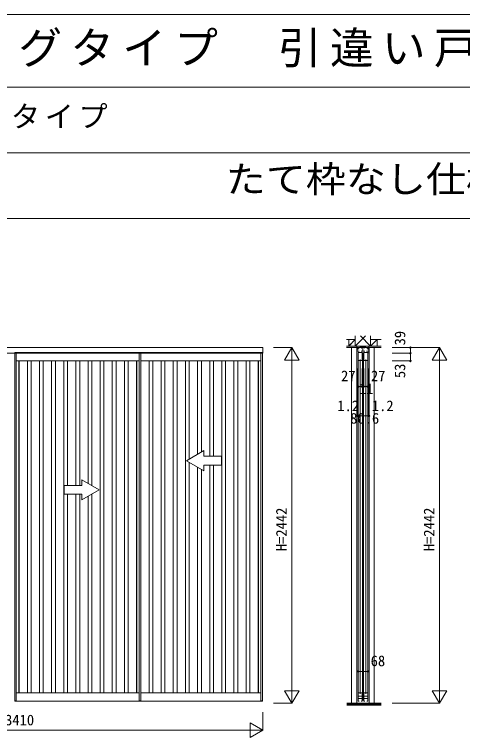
# Model space of a CAD drawing. Units: millimetres, scale not verified. Extents: x -21040 to 6475, y -14850 to 5150.
# Drawn here: x -2627 to 452, y 186 to 5150 of the extents above; entities that cross this region are included whole.
import ezdxf
from ezdxf.enums import TextEntityAlignment as Align

# ---------------------------------------------------------------- set-up
doc = ezdxf.new("R2010")
doc.units = ezdxf.units.MM
doc.header["$LTSCALE"] = 50
doc.layers.add('0-0_0', color=7, linetype='Continuous')
for name, color, linetype, lineweight in [('0-1_YKK_F1', 7, 'Continuous', 9), ('0-2_YKK_N1', 2, 'Continuous', 9), ('0-3_YKK_Z1', 7, 'Continuous', 9), ('0-4_YKK_A1', 4, 'Continuous', 9), ('0-6_YKK_C1', 4, 'Continuous', 9)]:
    doc.layers.add(name, color=color, linetype=linetype, lineweight=lineweight)
doc.styles.add('ＭＳ ゴシック', font='')
doc.styles.get('ＭＳ ゴシック').set_extended_font_data('MS Gothic')

msp = doc.modelspace()

# ---------------------------------------------------------------- linework, layer by layer
at = {"layer": '0-1_YKK_F1'}
for p, q in [((-21025, 5150), (6475, 5150)), ((-21025, 4650), (5975, 4650)), ((-21025, 4200), (5975, 4200)), ((-21025, 3750), (5975, 3750))]:
    msp.add_line(p, q, dxfattribs=at)
at = {"layer": '0-2_YKK_N1'}
for p, q in [((-846, 2863.5), (-721, 2863.5)), ((-721, 421.5), (-721, 2863.5)), ((-31, 2863.5), (294, 2863.5)), ((94, 2824.5), (94, 2863.5)), ((-31, 2824.5), (94, 2824.5)), ((94, 2824.5), (94, 2771.5)), ((-771, 2776.9), (-671, 2776.9)), ((-31, 2771.5), (94, 2771.5)), ((244, 2776.9), (344, 2776.9)), ((-273.69, 2395.5), (-273.69, 2720.5)), ((-272.49, 2395.5), (-272.49, 2720.5)), ((-264.69, 2720.5), (-264.69, 2595)), ((-237.69, 2720.5), (-237.69, 2595)), ((-226.69, 2720.5), (-226.69, 2595)), ((-199.69, 2720.5), (-199.69, 2595)), ((-191.89, 2395.5), (-191.89, 2720.5)), ((-190.69, 2395.5), (-190.69, 2720.5)), ((-264.69, 2595.5), (-237.69, 2595.5)), ((-237.69, 2595.5), (-226.69, 2595.5)), ((-226.69, 2595.5), (-199.69, 2595.5)), ((-272.49, 2395.5), (-273.69, 2395.5)), ((-272.49, 2395.5), (-191.89, 2395.5)), ((-191.89, 2395.5), (-190.69, 2395.5)), ((-266.19, 515.5), (-266.19, 640.5)), ((-198.19, 515.5), (-198.19, 640.5)), ((-198.19, 515.5), (-198.19, 640.5)), ((-671, 508.1), (-771, 508.1)), ((344, 508.1), (244, 508.1)), ((-846, 421.5), (-721, 421.5)), ((-921, 361.5), (-921, 236.5)), ((-921, 236.5), (-1007.6, 186.5))]:
    msp.add_line(p, q, dxfattribs=at)
for points in [[(-771, 2776.9), (-721, 2863.5), (-671, 2776.9)], [(-31, 421.5), (294, 421.5), (294, 2863.5)], [(244, 2776.9), (294, 2863.5), (344, 2776.9)], [(-266.19, 515.5), (-266.19, 640.5), (-198.19, 640.5)], [(-671, 508.1), (-721, 421.5), (-771, 508.1)], [(344, 508.1), (294, 421.5), (244, 508.1)], [(-4244.39, 286.5), (-4331, 236.5), (-921, 236.5)], [(-921, 236.5), (-1007.6, 286.5), (-1007.6, 186.5)]]:
    msp.add_lwpolyline(points, dxfattribs=at)
for centre in [(94, 2863.5), (94, 2824.5), (94, 2771.5), (-264.69, 2595.5), (-237.69, 2595.5), (-226.69, 2595.5), (-199.69, 2595.5), (-273.69, 2395.5), (-272.49, 2395.5), (-191.89, 2395.5), (-190.69, 2395.5), (-266.19, 640.5), (-198.19, 640.5)]:
    msp.add_circle(centre, 5, dxfattribs=at)
at = {"layer": '0-3_YKK_Z1'}
for p, q in [((-214.69, 2944), (-284.69, 2874)), ((-284.69, 2944), (-284.69, 2874)), ((-249.69, 2944), (-179.69, 2874)), ((-179.69, 2874), (-179.69, 2944)), ((-329.69, 2919), (-344.31, 2919)), ((-329.69, 2874), (-284.69, 2919)), ((-329.69, 2919), (-329.69, 2874)), ((-284.69, 2919), (-329.69, 2919)), ((-329.69, 2874), (-315.48, 2888.21)), ((-284.69, 2874), (-284.69, 2919)), ((-179.69, 2874), (-134.69, 2919)), ((-179.69, 2919), (-179.69, 2874)), ((-134.69, 2919), (-179.69, 2919)), ((-179.69, 2874), (-165.27, 2888.42)), ((-134.69, 2919), (-106.75, 2919)), ((-134.69, 2874), (-134.69, 2919)), ((-345.18, 2863.5), (-106, 2863.5)), ((-344.31, 2874), (-106.35, 2874)), ((-329.69, 2874), (-284.69, 2874)), ((-310.19, 2863.5), (-310.19, 421.5)), ((-284.69, 2874), (-179.69, 2874)), ((-274.69, 2863.5), (-274.69, 421.5)), ((-273.69, 2863.5), (-190.69, 2874)), ((-273.69, 2863.5), (-273.69, 2874)), ((-190.69, 2863.5), (-190.69, 2874)), ((-189.69, 2863.5), (-189.69, 421.5)), ((-179.69, 2874), (-134.69, 2874)), ((-154.19, 2863.5), (-154.19, 421.5)), ((-342.82, 421.5), (-107.75, 421.5)), ((-342.82, 419.5), (-107.75, 419.5)), ((-342.82, 417.5), (-107.75, 417.5)), ((-342.82, 415.5), (-107.75, 415.5)), ((-342.82, 413.5), (-107.75, 413.5)), ((-342.82, 411.5), (-107.75, 411.5)), ((-107.75, 409.5), (-342.82, 409.5))]:
    msp.add_line(p, q, dxfattribs=at)
at = {"layer": '0-4_YKK_A1'}
for p, q in [((-4331, 2863.5), (-2625.5, 2863.5)), ((-921, 2863.5), (-2626.5, 2863.5)), ((-2624.5, 2829.5), (-1759, 2829.5)), ((-2624.5, 2829.5), (-2624.5, 438.5)), ((-2614.5, 2829.5), (-2614.5, 436.5)), ((-1769, 436.5), (-1769, 2829.5)), ((-923, 2829.5), (-1759, 2829.5)), ((-1759, 438.5), (-1759, 2829.5)), ((-933, 2829.5), (-933, 436.5)), ((-923, 2829.5), (-923, 438.5)), ((-921, 2824.5), (-921, 2863.5)), ((-2625.5, 2824.5), (-4331, 2824.5)), ((-2626.5, 2824.5), (-921, 2824.5)), ((-2614.5, 2773.5), (-1769, 2773.5)), ((-2597.5, 2773.5), (-2597.5, 492.5)), ((-2595.5, 2773.5), (-2595.5, 492.5)), ((-2538.15, 492.5), (-2538.15, 2773.5)), ((-2512.15, 2773.5), (-2512.15, 492.5)), ((-2454.8, 492.5), (-2454.8, 2773.5)), ((-2428.8, 2773.5), (-2428.8, 492.5)), ((-2371.45, 492.5), (-2371.45, 2773.5)), ((-2345.45, 2773.5), (-2345.45, 492.5)), ((-2288.1, 492.5), (-2288.1, 2773.5)), ((-2262.1, 2773.5), (-2262.1, 1916.86)), ((-2204.75, 1916.86), (-2204.75, 2773.5)), ((-2178.75, 2773.5), (-2178.75, 1916.86)), ((-2121.4, 1931.12), (-2121.4, 2773.5)), ((-2095.4, 2773.5), (-2095.4, 1916.11)), ((-2038.05, 492.5), (-2038.05, 2773.5)), ((-2012.05, 2773.5), (-2012.05, 492.5)), ((-1954.7, 492.5), (-1954.7, 2773.5)), ((-1928.7, 2773.5), (-1928.7, 492.5)), ((-1871.35, 492.5), (-1871.35, 2773.5)), ((-1845.35, 2773.5), (-1845.35, 492.5)), ((-1788, 492.5), (-1788, 2773.5)), ((-1786, 492.5), (-1786, 2773.5)), ((-933, 2773.5), (-1759, 2773.5)), ((-1702.15, 2773.5), (-1702.15, 492.5)), ((-1676.15, 492.5), (-1676.15, 2773.5)), ((-1618.8, 2773.5), (-1618.8, 492.5)), ((-1592.8, 492.5), (-1592.8, 2773.5)), ((-1535.45, 2773.5), (-1535.45, 492.5)), ((-1509.45, 492.5), (-1509.45, 2773.5)), ((-1452.1, 2773.5), (-1452.1, 492.5)), ((-1426.1, 2097.78), (-1426.1, 2773.5)), ((-1368.75, 2773.5), (-1368.75, 2130.89)), ((-1342.75, 2145.9), (-1342.75, 2773.5)), ((-1285.4, 2773.5), (-1285.4, 2116.86)), ((-1259.4, 2116.86), (-1259.4, 2773.5)), ((-1202.05, 2773.5), (-1202.05, 492.5)), ((-1176.05, 492.5), (-1176.05, 2773.5)), ((-1118.7, 2773.5), (-1118.7, 492.5)), ((-1092.7, 492.5), (-1092.7, 2773.5)), ((-1035.35, 2773.5), (-1035.35, 492.5)), ((-1009.35, 492.5), (-1009.35, 2773.5)), ((-952, 2773.5), (-952, 492.5)), ((-950, 2773.5), (-950, 492.5)), ((-1445, 2086.86), (-1325, 2156.15)), ((-1325, 2116.86), (-1325, 2156.15)), ((-1445, 2086.86), (-1325, 2017.58)), ((-1426.1, 492.5), (-1426.1, 2075.95)), ((-1368.75, 2042.84), (-1368.75, 492.5)), ((-1205, 2056.86), (-1325, 2056.86)), ((-1325, 2017.58), (-1325, 2056.86)), ((-1285.4, 2056.86), (-1285.4, 492.5)), ((-1259.4, 492.5), (-1259.4, 2056.86)), ((-1342.75, 492.5), (-1342.75, 2027.83)), ((-2164.75, 1916.86), (-2164.75, 1956.15)), ((-2044.75, 1886.86), (-2164.75, 1956.15)), ((-2044.75, 1886.86), (-2164.75, 1817.58)), ((-2284.75, 1856.86), (-2164.75, 1856.86)), ((-2262.1, 1856.86), (-2262.1, 492.5)), ((-2204.75, 492.5), (-2204.75, 1856.86)), ((-2178.75, 1856.86), (-2178.75, 492.5)), ((-2164.75, 1817.58), (-2164.75, 1856.86)), ((-2121.4, 492.5), (-2121.4, 1842.61)), ((-2095.4, 1857.62), (-2095.4, 492.5)), ((-2614.5, 492.5), (-1769, 492.5)), ((-933, 492.5), (-1759, 492.5)), ((-2624.7, 438.5), (-2624.7, 436.5)), ((-2624.7, 438.5), (-2614.5, 438.5)), ((-2624.7, 436.5), (-1758.8, 436.5)), ((-1758.8, 438.5), (-1769, 438.5)), ((-922.8, 436.5), (-1759, 436.5)), ((-1758.8, 438.5), (-1758.8, 436.5)), ((-922.8, 438.5), (-933, 438.5)), ((-922.8, 438.5), (-922.8, 436.5))]:
    msp.add_line(p, q, dxfattribs=at)
for points in [[(-1325, 2116.86), (-1205, 2116.86), (-1205, 2056.86)], [(-2164.75, 1916.86), (-2284.75, 1916.86), (-2284.75, 1856.86)]]:
    msp.add_lwpolyline(points, dxfattribs=at)
at = {"layer": '0-6_YKK_C1'}
for p, q in [((-273.69, 2863.5), (-273.69, 2824.5)), ((-190.69, 2863.5), (-273.69, 2863.5)), ((-272.19, 2853), (-264.99, 2853)), ((-272.19, 2839.7), (-272.19, 2853)), ((-257.39, 2839.7), (-272.19, 2839.7)), ((-271.69, 2862.2), (-271.69, 2853)), ((-266.19, 2829.5), (-266.19, 440.5)), ((-264.99, 2853), (-264.99, 2863.5)), ((-260.59, 2858.2), (-260.59, 2863.5)), ((-258.59, 2858.2), (-260.59, 2858.2)), ((-244.99, 2839.7), (-219.39, 2839.7)), ((-243.79, 2858.2), (-241.79, 2858.2)), ((-241.79, 2858.2), (-241.79, 2863.5)), ((-237.69, 2829.5), (-237.69, 2775.5)), ((-236.19, 440.5), (-236.19, 2829.5)), ((-232.19, 2839.7), (-232.19, 2863.5)), ((-228.19, 2829.5), (-228.19, 440.5)), ((-222.59, 2858.2), (-222.59, 2863.5)), ((-220.59, 2858.2), (-222.59, 2858.2)), ((-192.19, 2839.7), (-206.99, 2839.7)), ((-205.79, 2858.2), (-203.79, 2858.2)), ((-203.79, 2858.2), (-203.79, 2863.5)), ((-199.69, 2829.5), (-199.69, 2775.5)), ((-199.39, 2863.5), (-199.39, 2853)), ((-199.39, 2853), (-192.19, 2853)), ((-198.19, 440.5), (-198.19, 2829.5)), ((-192.69, 2862.2), (-192.69, 2853)), ((-192.19, 2853), (-192.19, 2839.7)), ((-190.69, 2824.5), (-190.69, 2863.5)), ((-251.19, 2782), (-251.19, 486)), ((-213.19, 2782), (-213.19, 486)), ((-253.49, 2775.5), (-264.69, 2775.5)), ((-248.89, 2775.5), (-237.69, 2775.5)), ((-215.49, 2775.5), (-226.69, 2775.5)), ((-210.89, 2775.5), (-199.69, 2775.5)), ((-253.49, 492.5), (-264.69, 492.5)), ((-264.69, 492.5), (-264.69, 436.5)), ((-264.69, 470.8), (-237.69, 470.8)), ((-264.69, 453.5), (-237.69, 453.5)), ((-248.89, 492.5), (-237.69, 492.5)), ((-237.69, 436.5), (-237.69, 492.5)), ((-215.49, 492.5), (-226.69, 492.5)), ((-226.69, 492.5), (-226.69, 436.5)), ((-226.69, 470.8), (-199.69, 470.8)), ((-226.69, 453.5), (-199.69, 453.5)), ((-210.89, 492.5), (-199.69, 492.5)), ((-199.69, 436.5), (-199.69, 492.5)), ((-264.69, 436.5), (-257.69, 436.5)), ((-244.69, 436.5), (-237.69, 436.5)), ((-226.69, 436.5), (-219.69, 436.5)), ((-206.69, 436.5), (-199.69, 436.5))]:
    msp.add_line(p, q, dxfattribs=at)
for points in [[(-264.69, 2775.25), (-264.69, 2829.5), (-237.69, 2829.5)], [(-226.69, 2775.25), (-226.69, 2829.5), (-199.69, 2829.5)]]:
    msp.add_lwpolyline(points, dxfattribs=at)

# ---------------------------------------------------------------- texts
at = {"layer": '0-0_0', "color": 3, "style": 'ＭＳ ゴシック', "width": 1.1}
msp.add_text('たて枠なし仕様', height=183.3, dxfattribs=at).set_placement((-1174.95, 3872.59), align=Align.BOTTOM_LEFT)
at = {"layer": '0-0_0', "color": 3, "insert": (-20441.67, 4775), "char_height": 219.9, "attachment_point": 7, "style": 'ＭＳ ゴシック'}
msp.add_mtext('\\T1.19;ＡＹＨＳＰ＿Ｈ２８\\~\\~アルミインテリア建材\\~\\~［スクリーンパーティション］\\~\\~間仕切\\~\\~上吊り\\~\\~スライディングタイプ\\~\\~引違い戸（４枚建）\\~\\~呼称高２４\u3000１／２', dxfattribs=at)
at = {"layer": '0-0_0', "insert": (-4736.67, 4337.5), "char_height": 146.6, "attachment_point": 7, "style": 'ＭＳ ゴシック'}
msp.add_mtext('\\T1.16;引違い戸(4枚建)\\~\\~Jタイプ', dxfattribs=at)
at = {"layer": '0-2_YKK_N1', "color": 4, "style": 'ＭＳ ゴシック'}
for s, p in [('39', (80.49, 2878.22)), ('53', (80.49, 2653.74)), ('H=2442', (-734.51, 1465.62)), ('H=2442', (280.49, 1465.62))]:
    msp.add_text(s, height=73.31, rotation=90, dxfattribs=at).set_placement(p, align=Align.BOTTOM_LEFT)
for s, p in [('27', (-382.36, 2610.47)), ('27', (-177.37, 2610.47)), ('11', (-261.17, 2521.63)), ('1.2', (-408.63, 2404.87)), ('1.2', (-171.1, 2405.27)), ('80.6', (-320.16, 2319.27)), ('68', (-179.18, 654.23)), ('W=3410', (-2790.88, 248.5))]:
    msp.add_text(s, height=73.31, dxfattribs=at).set_placement(p, align=Align.BOTTOM_LEFT)

doc.saveas('drawing.dxf')
